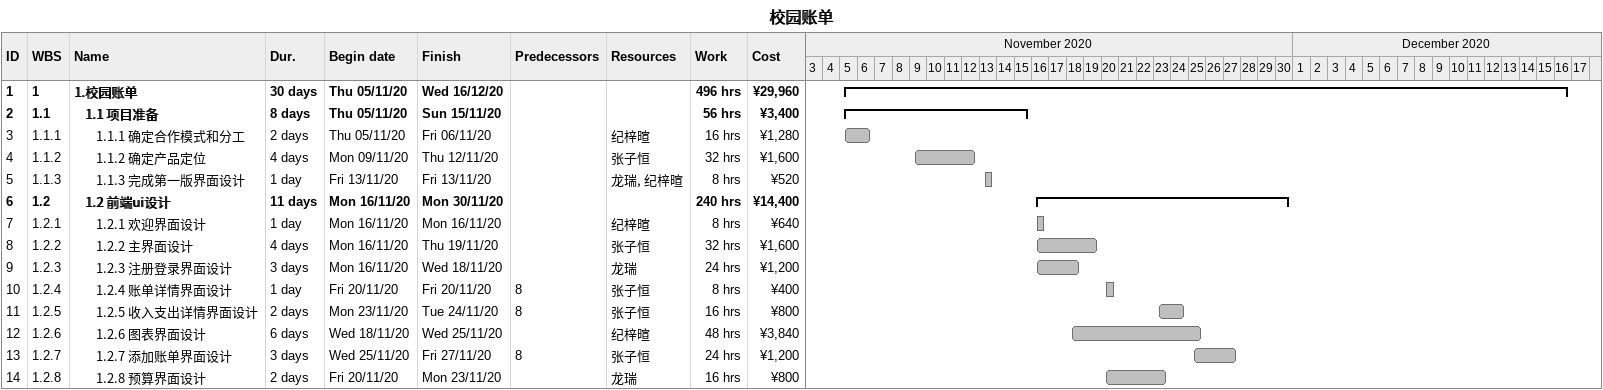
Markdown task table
校园账单

| ID | WBS | Task | Duration | Start | Finish | Predecessors | Resources | Work (h) | Cost (¥) |
|---|---|---|---|---|---|---|---|---|---|
| 1 | 1 | **1.校园账单** | 30d | 2020-11-05 | 2020-12-16 |  |  | 496 | 29960 |
| 2 | 1.1 | **1.1 项目准备** | 8d | 2020-11-05 | 2020-11-15 |  |  | 56 | 3400 |
| 3 | 1.1.1 | 1.1.1 确定合作模式和分工 | 2d | 2020-11-05 | 2020-11-06 |  | 纪梓暄 | 16 | 1280 |
| 4 | 1.1.2 | 1.1.2 确定产品定位 | 4d | 2020-11-09 | 2020-11-12 |  | 张子恒 | 32 | 1600 |
| 5 | 1.1.3 | 1.1.3 完成第一版界面设计 | 1d | 2020-11-13 | 2020-11-13 |  | 龙瑞, 纪梓暄 | 8 | 520 |
| 6 | 1.2 | **1.2 前端ui设计** | 11d | 2020-11-16 | 2020-11-30 |  |  | 240 | 14400 |
| 7 | 1.2.1 | 1.2.1 欢迎界面设计 | 1d | 2020-11-16 | 2020-11-16 |  | 纪梓暄 | 8 | 640 |
| 8 | 1.2.2 | 1.2.2 主界面设计 | 4d | 2020-11-16 | 2020-11-19 |  | 张子恒 | 32 | 1600 |
| 9 | 1.2.3 | 1.2.3 注册登录界面设计 | 3d | 2020-11-16 | 2020-11-18 |  | 龙瑞 | 24 | 1200 |
| 10 | 1.2.4 | 1.2.4 账单详情界面设计 | 1d | 2020-11-20 | 2020-11-20 | 8 | 张子恒 | 8 | 400 |
| 11 | 1.2.5 | 1.2.5 收入支出详情界面设计 | 2d | 2020-11-23 | 2020-11-24 | 8 | 张子恒 | 16 | 800 |
| 12 | 1.2.6 | 1.2.6 图表界面设计 | 6d | 2020-11-18 | 2020-11-25 |  | 纪梓暄 | 48 | 3840 |
| 13 | 1.2.7 | 1.2.7 添加账单界面设计 | 3d | 2020-11-25 | 2020-11-27 | 8 | 张子恒 | 24 | 1200 |
| 14 | 1.2.8 | 1.2.8 预算界面设计 | 2d | 2020-11-20 | 2020-11-23 |  | 龙瑞 | 16 | 800 |
